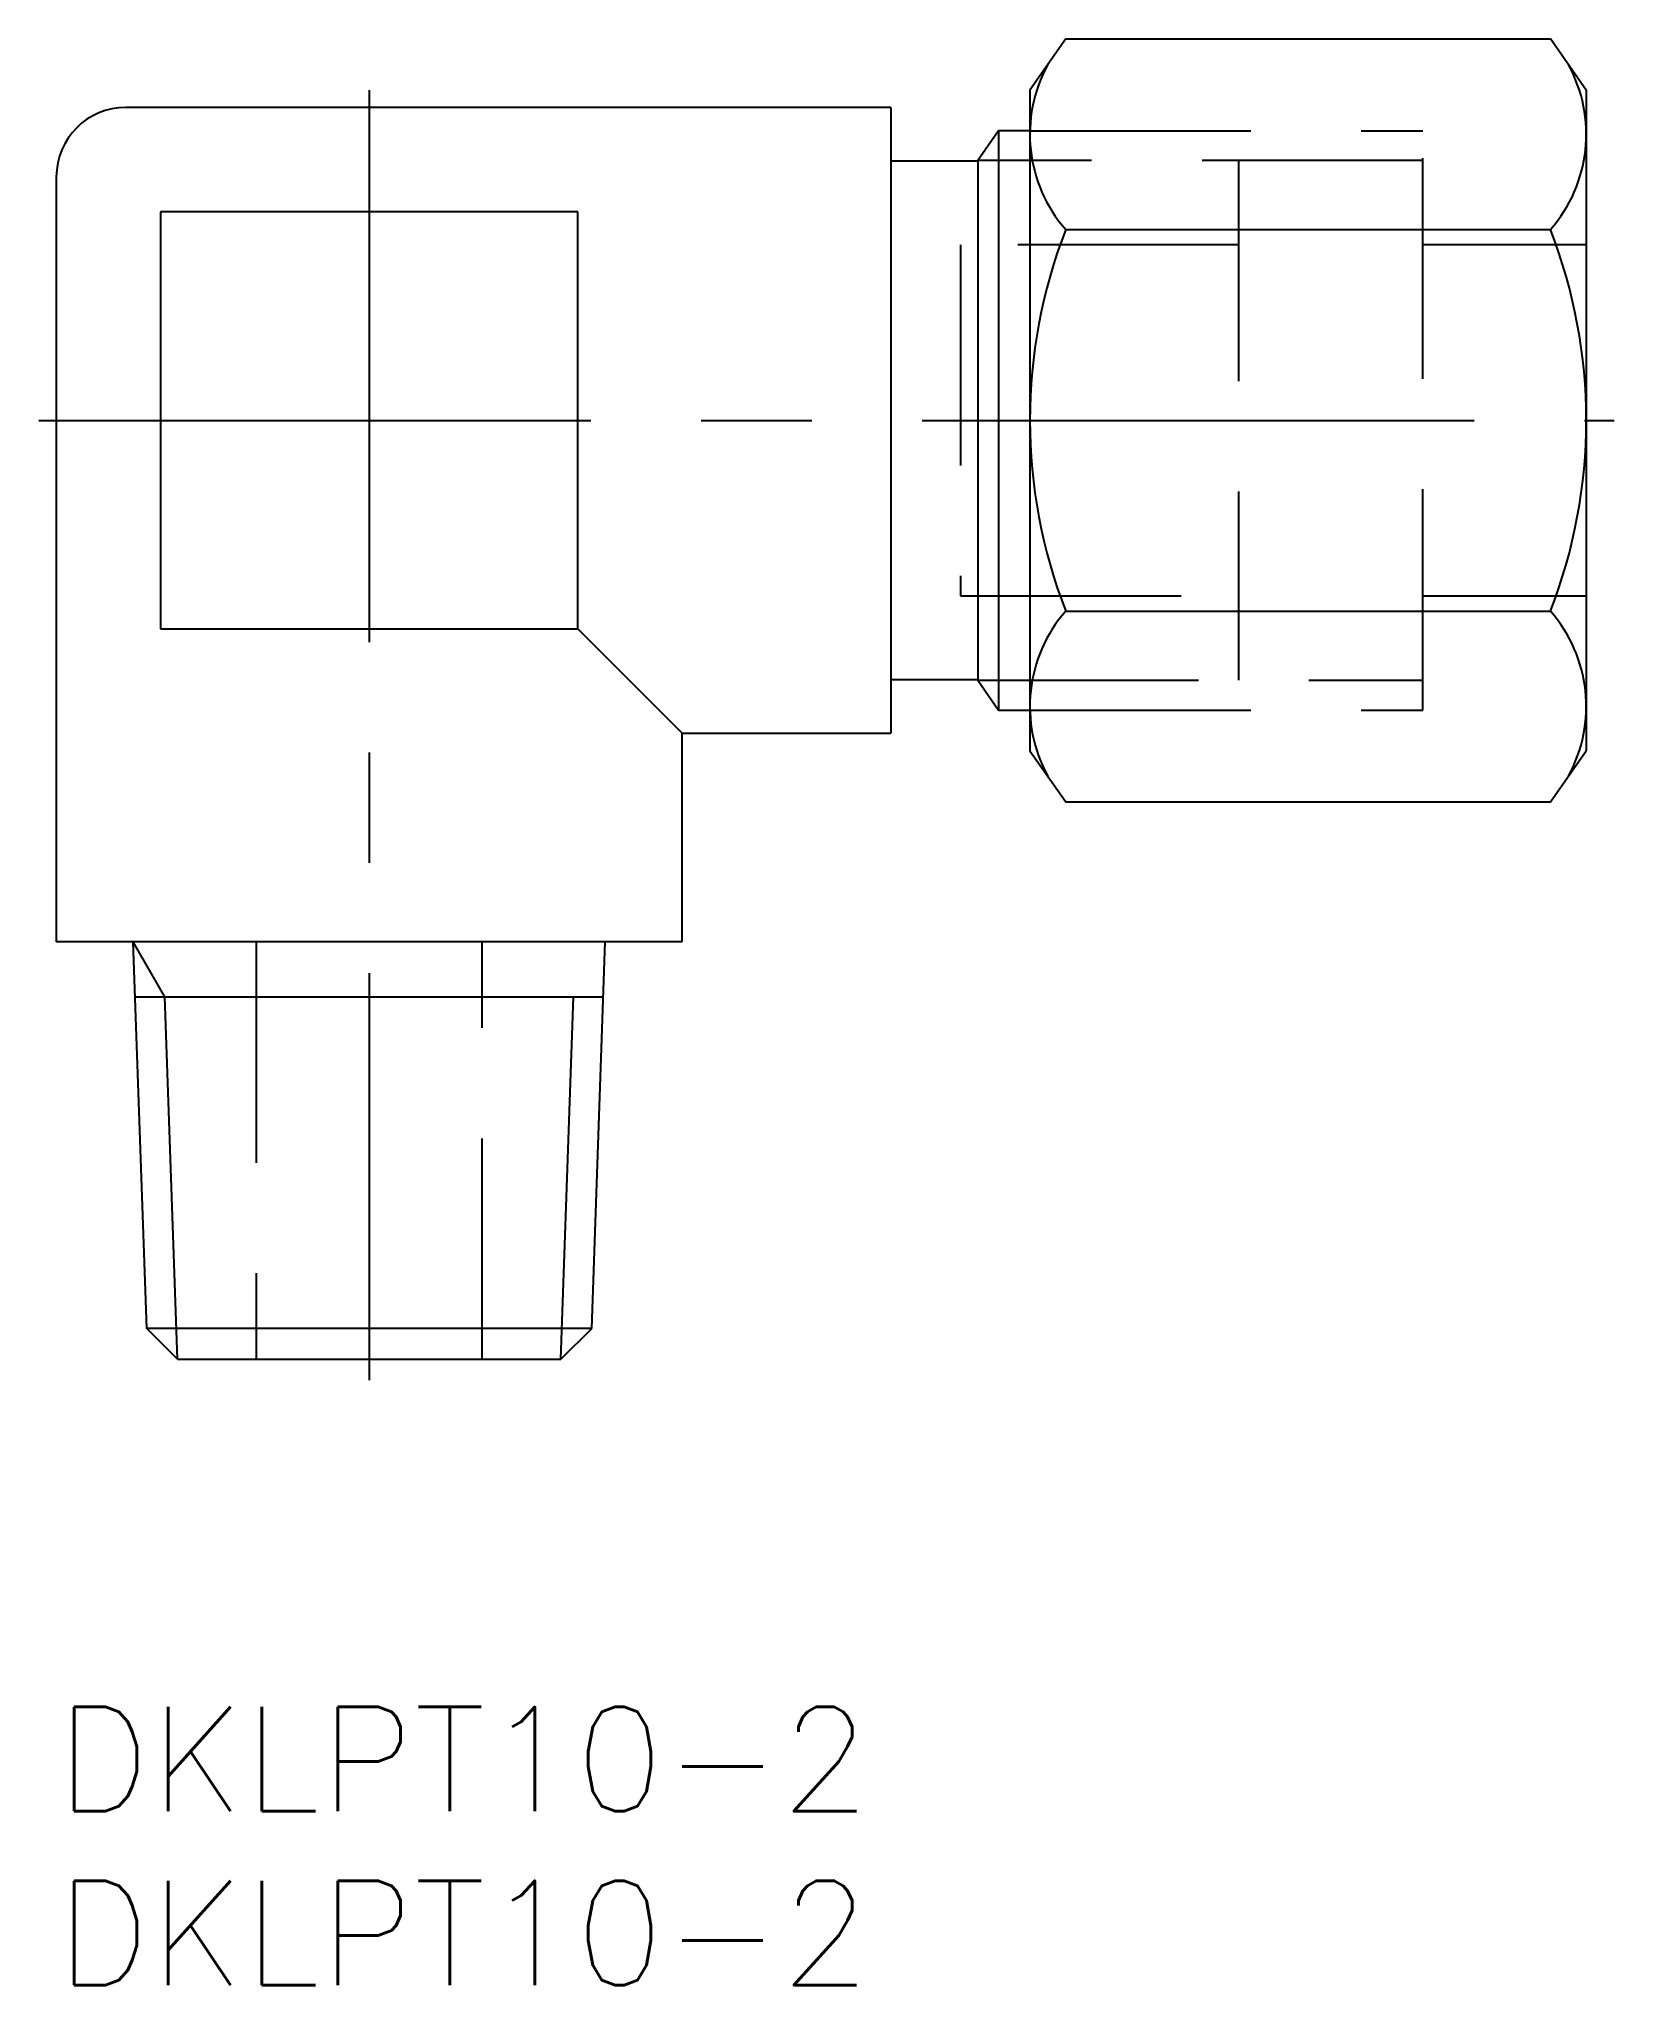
# Model space of a CAD drawing. Extents: x -0.5 to 44.8, y -8 to 48.
import ezdxf

# ---------------------------------------------------------------- set-up
doc = ezdxf.new("R2010")
doc.units = 0
doc.header["$LTSCALE"] = 0.5
doc.linetypes.add('CENTER', pattern=[50.8, 31.75, -6.35, 6.35, -6.35])
doc.linetypes.add('DASHED', pattern=[19.05, 12.7, -6.35])
for name, color, linetype in [('MSM_CENTER', 1, 'CENTER'), ('MSM_CONTINUOUS', 7, 'CONTINUOUS'), ('MSM_DASHED', 4, 'DASHED'), ('MSM_NARROW', 5, 'CONTINUOUS'), ('MSM_PART_NUMBER', 7, 'CONTINUOUS')]:
    doc.layers.add(name, color=color, linetype=linetype)
doc.styles.get("Standard").update_dxf_attribs({"font": 'txt.shx', "height": 1.5, "bigfont": 'bigfont.shx'})

# ---------------------------------------------------------------- blocks, each defined once
blk = doc.blocks.new('*U13')
at = {"layer": 'MSM_PART_NUMBER'}
blk.add_text('DKLPT10-2', height=3, dxfattribs=at).set_placement((0, -3))
blk = doc.blocks.new('*U14')
at = {"layer": 'MSM_PART_NUMBER'}
blk.add_text('DKLPT10-2', height=3, dxfattribs=at).set_placement((0, -8))

msp = doc.modelspace()

# ---------------------------------------------------------------- linework, layer by layer
at = {"layer": 'MSM_CENTER'}
for p, q in [((9, 46.5), (9, 9.4)), ((-0.5, 37), (44.8, 37))]:
    msp.add_line(p, q, dxfattribs=at)
at = {"layer": 'MSM_CONTINUOUS'}
for p, q in [((29.029, 47.97), (28, 46.5)), ((29.029, 47.97), (42.971, 47.97)), ((44, 46.5), (42.971, 47.97)), ((28, 46.5), (28, 27.5)), ((44, 46.5), (44, 27.5)), ((24, 46), (2, 46)), ((24, 46), (24, 28)), ((27.099, 45.331), (26.5, 44.475)), ((28, 45.331), (27.099, 45.331)), ((27.099, 45.331), (27.099, 28.669)), ((26.5, 44.45), (24, 44.45)), ((26.5, 44.475), (26.5, 29.525)), ((0, 44), (0, 22)), ((15, 43), (3, 43)), ((3, 43), (3, 31)), ((15, 31), (15, 43)), ((29.029, 42.485), (42.971, 42.485)), ((29.029, 31.515), (42.971, 31.515)), ((3, 31), (15, 31)), ((15, 31), (18, 28)), ((24, 29.55), (26.5, 29.55)), ((26.5, 29.525), (27.099, 28.669)), ((27.099, 28.669), (28, 28.669)), ((18, 22), (18, 28)), ((18, 28), (24, 28)), ((28, 27.5), (29.029, 26.03)), ((42.971, 26.03), (44, 27.5)), ((29.029, 26.03), (42.971, 26.03)), ((18, 22), (0, 22)), ((2.6, 10.887), (2.212, 22)), ((15.4, 10.887), (15.788, 22)), ((2.292, 20.422), (15.708, 20.422)), ((15.4, 10.887), (2.6, 10.887)), ((3.487, 10), (2.6, 10.887)), ((14.513, 10), (15.4, 10.887)), ((3.487, 10), (14.513, 10))]:
    msp.add_line(p, q, dxfattribs=at)
for centre, radius, start, end in [((32.164, 45.227), 4.165, 151.1835, 221.1835), ((39.836, 45.227), 4.165, 318.8165, 28.8165), ((2, 44), 2, 90, 180), ((43.131, 37), 15.131, 158.7474, 201.2526), ((28.869, 37), 15.131, 338.7474, 21.2526), ((32.164, 28.773), 4.165, 138.8165, 208.8165), ((39.836, 28.773), 4.165, 331.1835, 41.1835)]:
    msp.add_arc(centre, radius, start, end, dxfattribs=at)
at = {"layer": 'MSM_DASHED'}
for p, q in [((28, 45.331), (39.3, 45.331)), ((39.3, 28.669), (39.3, 45.331)), ((39.3, 44.475), (26.5, 44.475)), ((34, 44.475), (34, 29.525)), ((34, 42.05), (26, 42.05)), ((26, 42.05), (26, 31.95)), ((44, 42.05), (39.3, 42.05)), ((26, 31.95), (34, 31.95)), ((39.3, 31.95), (44, 31.95)), ((26.5, 29.525), (39.3, 29.525)), ((28, 28.669), (39.3, 28.669)), ((5.75, 22), (5.75, 10)), ((12.25, 10), (12.25, 22))]:
    msp.add_line(p, q, dxfattribs=at)
at = {"layer": 'MSM_NARROW'}
for p, q in [((3.123, 20.422), (2.212, 22)), ((3.487, 10), (3.123, 20.422)), ((14.513, 10), (14.877, 20.422))]:
    msp.add_line(p, q, dxfattribs=at)

# ---------------------------------------------------------------- block references
at = {"layer": 'MSM_CONTINUOUS'}
for name in ['*U13', '*U14']:
    msp.add_blockref(name, (0, 0), dxfattribs=at)

doc.saveas('drawing.dxf')
